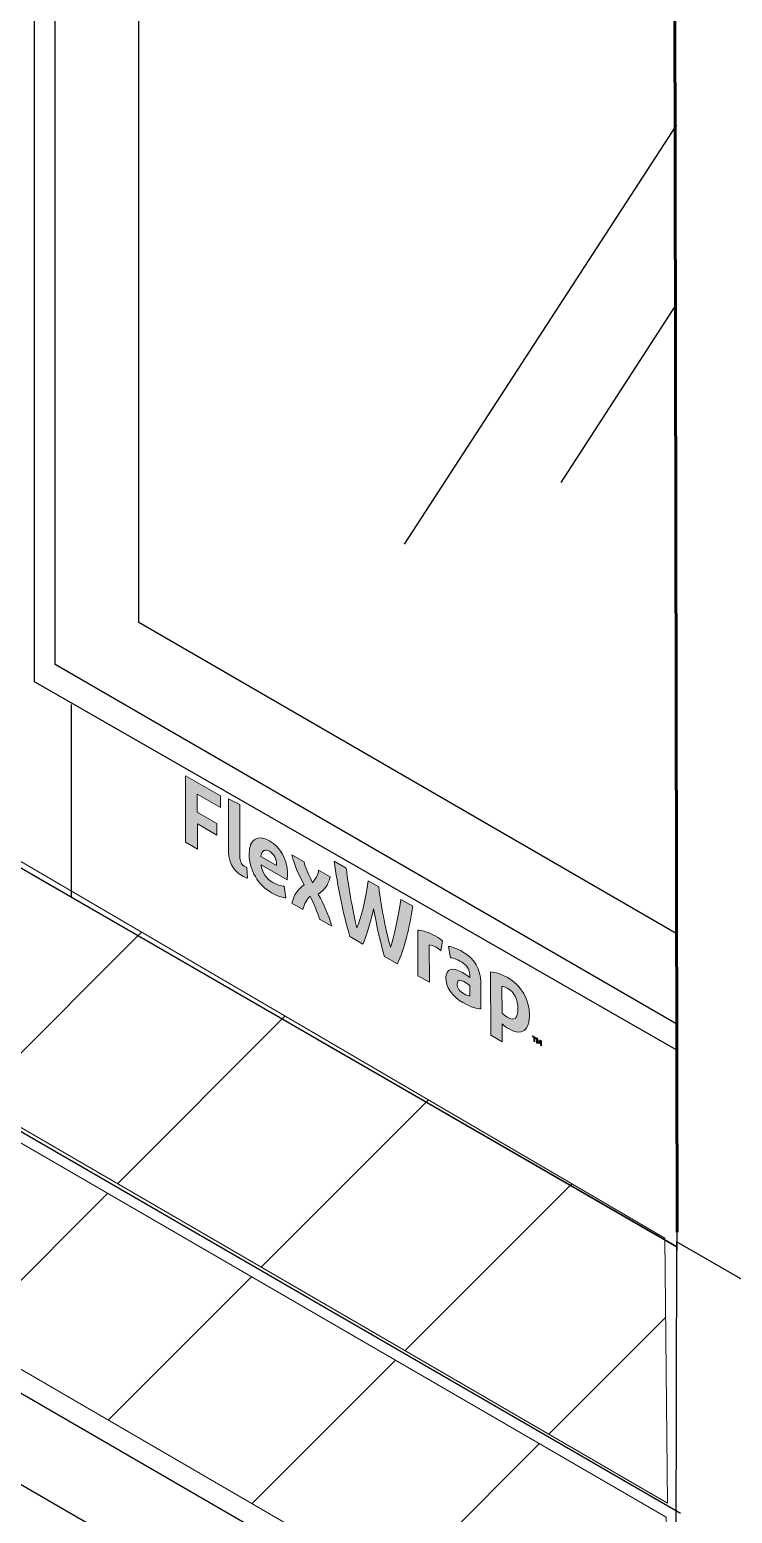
# Model space of a CAD drawing. Extents: x -1392 to 5791, y -3809 to 1722.
# Drawn here: x -173.7 to -129.9, y -2861.6 to -2769.3 of the extents above; entities that cross this region are included whole.
import ezdxf

# ---------------------------------------------------------------- set-up
doc = ezdxf.new("R2010")
doc.units = 0
doc.header["$MEASUREMENT"] = 0
for name, color, linetype, lineweight in [('G-ANNO-TTLB', 7, 'Continuous', 0), ('Layer 12', 7, 'Continuous', 0), ('TYVEK', 7, 'Continuous', 0)]:
    doc.layers.add(name, color=color, linetype=linetype, lineweight=lineweight)
pattern_1 = [(45, (0, 0), (-7.071067, 7.07107), [])]

# ---------------------------------------------------------------- blocks, each defined once
blk = doc.blocks.new('Block_420')
at = {"layer": 'TYVEK', "true_color": 0x003b71, "transparency": 33554687}
h = blk.add_hatch(color=156, dxfattribs=at)
h.dxf.hatch_style = 2
edge = h.paths.add_edge_path()
edge.add_spline(control_points=[(-163.957, -2819.828), (-163.957, -2819.828), (-163.967, -2815.687), (-163.967, -2815.687), (-163.967, -2815.687), (-161.781, -2816.942), (-161.781, -2816.942), (-161.781, -2816.942), (-161.78, -2817.663), (-161.78, -2817.663), (-161.78, -2817.663), (-163.231, -2816.83), (-163.231, -2816.83), (-163.231, -2816.83), (-163.229, -2817.954), (-163.229, -2817.954), (-163.229, -2817.954), (-162.008, -2818.655), (-162.008, -2818.655), (-162.008, -2818.655), (-162.006, -2819.376), (-162.006, -2819.376), (-162.006, -2819.376), (-163.227, -2818.675), (-163.227, -2818.675), (-163.227, -2818.675), (-163.223, -2820.249), (-163.223, -2820.249), (-163.223, -2820.249), (-163.957, -2819.828), (-163.957, -2819.828)], knot_values=[0, 0, 0, 0, 1, 1, 1, 2, 2, 2, 3, 3, 3, 4, 4, 4, 5, 5, 5, 6, 6, 6, 7, 7, 7, 8, 8, 8, 9, 9, 9, 10, 10, 10, 10], degree=3, periodic=0)
h = blk.add_hatch(color=156, dxfattribs=at)
h.dxf.hatch_style = 2
edge = h.paths.add_edge_path()
edge.add_spline(control_points=[(-160.584, -2820.671), (-160.583, -2820.991), (-160.511, -2821.204), (-160.306, -2821.321), (-160.254, -2821.351), (-160.203, -2821.374), (-160.157, -2821.389), (-160.157, -2821.389), (-160.104, -2822.063), (-160.104, -2822.063), (-160.201, -2822.031), (-160.36, -2821.963), (-160.463, -2821.904), (-161.053, -2821.566), (-161.29, -2820.987), (-161.292, -2820.277), (-161.292, -2820.277), (-161.299, -2817.118), (-161.299, -2817.118), (-161.299, -2817.118), (-160.592, -2817.477), (-160.592, -2817.477), (-160.592, -2817.477), (-160.584, -2820.671), (-160.584, -2820.671)], knot_values=[0, 0, 0, 0, 1, 1, 1, 2, 2, 2, 3, 3, 3, 4, 4, 4, 5, 5, 5, 6, 6, 6, 7, 7, 7, 8, 8, 8, 8], degree=3, periodic=0)
h = blk.add_hatch(color=156, dxfattribs=at)
h.dxf.hatch_style = 2
edge = h.paths.add_edge_path()
edge.add_spline(control_points=[(-159.272, -2820.721), (-159.272, -2820.721), (-158.297, -2821.281), (-158.297, -2821.281), (-158.297, -2821.281), (-158.298, -2821.21), (-158.298, -2821.21), (-158.298, -2820.879), (-158.453, -2820.548), (-158.735, -2820.386), (-159.033, -2820.215), (-159.227, -2820.346), (-159.272, -2820.721)], knot_values=[0, 0, 0, 0, 1, 1, 1, 2, 2, 2, 3, 3, 3, 4, 4, 4, 4], degree=3, periodic=0)
edge = h.paths.add_edge_path()
edge.add_spline(control_points=[(-157.714, -2823.282), (-157.939, -2823.271), (-158.272, -2823.162), (-158.611, -2822.968), (-159.437, -2822.493), (-160.003, -2821.566), (-160.005, -2820.584), (-160.007, -2819.644), (-159.491, -2819.302), (-158.737, -2819.735), (-158.065, -2820.121), (-157.622, -2820.924), (-157.62, -2821.717), (-157.62, -2821.895), (-157.63, -2822.042), (-157.64, -2822.155), (-157.64, -2822.155), (-159.261, -2821.224), (-159.261, -2821.224), (-159.193, -2821.736), (-158.951, -2822.087), (-158.541, -2822.323), (-158.289, -2822.467), (-158.048, -2822.54), (-157.828, -2822.561), (-157.828, -2822.561), (-157.714, -2823.282), (-157.714, -2823.282)], knot_values=[0, 0, 0, 0, 1, 1, 1, 2, 2, 2, 3, 3, 3, 4, 4, 4, 5, 5, 5, 6, 6, 6, 7, 7, 7, 8, 8, 8, 9, 9, 9, 9], degree=3, periodic=0)
h = blk.add_hatch(color=156, dxfattribs=at)
h.dxf.hatch_style = 2
edge = h.paths.add_edge_path()
edge.add_spline(control_points=[(-156.573, -2822.484), (-156.918, -2821.848), (-157.191, -2821.284), (-157.351, -2820.601), (-157.351, -2820.601), (-156.587, -2821.04), (-156.587, -2821.04), (-156.52, -2821.345), (-156.293, -2821.876), (-156.066, -2822.343), (-155.877, -2822.127), (-155.714, -2821.872), (-155.679, -2821.561), (-155.679, -2821.561), (-154.961, -2821.974), (-154.961, -2821.974), (-155.093, -2822.512), (-155.317, -2822.815), (-155.701, -2823.049), (-155.33, -2823.74), (-155.078, -2824.299), (-154.866, -2825.047), (-154.866, -2825.047), (-155.631, -2824.608), (-155.631, -2824.608), (-155.739, -2824.215), (-155.997, -2823.624), (-156.213, -2823.175), (-156.407, -2823.388), (-156.591, -2823.637), (-156.662, -2824.016), (-156.662, -2824.016), (-157.349, -2823.621), (-157.349, -2823.621), (-157.222, -2823.08), (-156.982, -2822.745), (-156.573, -2822.484)], knot_values=[0, 0, 0, 0, 1, 1, 1, 2, 2, 2, 3, 3, 3, 4, 4, 4, 5, 5, 5, 6, 6, 6, 7, 7, 7, 8, 8, 8, 9, 9, 9, 10, 10, 10, 11, 11, 11, 12, 12, 12, 12], degree=3, periodic=0)
h = blk.add_hatch(color=156, dxfattribs=at)
h.dxf.hatch_style = 2
edge = h.paths.add_edge_path()
edge.add_spline(control_points=[(-150.572, -2823.377), (-150.572, -2823.377), (-149.823, -2823.807), (-149.823, -2823.807), (-150.015, -2825.073), (-150.349, -2826.506), (-150.782, -2827.391), (-150.782, -2827.391), (-151.588, -2826.929), (-151.588, -2826.929), (-151.841, -2826.045), (-152.069, -2825.046), (-152.261, -2823.967), (-152.454, -2824.825), (-152.672, -2825.568), (-152.927, -2826.16), (-152.927, -2826.16), (-153.732, -2825.698), (-153.732, -2825.698), (-154.146, -2824.326), (-154.514, -2822.49), (-154.707, -2821.003), (-154.707, -2821.003), (-153.963, -2821.43), (-153.963, -2821.43), (-153.801, -2822.77), (-153.51, -2824.336), (-153.298, -2825.149), (-153.079, -2824.584), (-152.739, -2823.421), (-152.593, -2822.216), (-152.593, -2822.216), (-151.937, -2822.593), (-151.937, -2822.593), (-151.78, -2823.971), (-151.443, -2825.523), (-151.215, -2826.345), (-151.012, -2825.771), (-150.723, -2824.537), (-150.572, -2823.377)], knot_values=[0, 0, 0, 0, 1, 1, 1, 2, 2, 2, 3, 3, 3, 4, 4, 4, 5, 5, 5, 6, 6, 6, 7, 7, 7, 8, 8, 8, 9, 9, 9, 10, 10, 10, 11, 11, 11, 12, 12, 12, 13, 13, 13, 13], degree=3, periodic=0)
h = blk.add_hatch(color=156, dxfattribs=at)
h.dxf.hatch_style = 2
edge = h.paths.add_edge_path()
edge.add_spline(control_points=[(-148.43, -2825.652), (-148.245, -2825.758), (-148.071, -2825.882), (-147.968, -2825.97), (-147.968, -2825.97), (-148.069, -2826.58), (-148.069, -2826.58), (-148.157, -2826.494), (-148.264, -2826.421), (-148.372, -2826.359), (-148.562, -2826.25), (-148.69, -2826.218), (-148.798, -2826.215), (-148.798, -2826.215), (-148.792, -2828.534), (-148.792, -2828.534), (-148.792, -2828.534), (-149.5, -2828.127), (-149.5, -2828.127), (-149.5, -2828.127), (-149.507, -2825.294), (-149.507, -2825.294), (-149.23, -2825.293), (-148.8, -2825.44), (-148.43, -2825.652)], knot_values=[0, 0, 0, 0, 1, 1, 1, 2, 2, 2, 3, 3, 3, 4, 4, 4, 5, 5, 5, 6, 6, 6, 7, 7, 7, 8, 8, 8, 8], degree=3, periodic=0)
h = blk.add_hatch(color=156, dxfattribs=at)
h.dxf.hatch_style = 2
edge = h.paths.add_edge_path()
edge.add_spline(control_points=[(-146.274, -2829.383), (-146.274, -2829.383), (-146.276, -2828.75), (-146.276, -2828.75), (-146.394, -2828.652), (-146.517, -2828.564), (-146.64, -2828.493), (-146.876, -2828.358), (-147.061, -2828.358), (-147.06, -2828.636), (-147.059, -2828.885), (-146.905, -2829.103), (-146.633, -2829.259), (-146.48, -2829.348), (-146.351, -2829.386), (-146.274, -2829.383)], knot_values=[0, 0, 0, 0, 1, 1, 1, 2, 2, 2, 3, 3, 3, 4, 4, 4, 5, 5, 5, 5], degree=3, periodic=0)
edge = h.paths.add_edge_path()
edge.add_spline(control_points=[(-146.704, -2829.804), (-147.407, -2829.4), (-147.762, -2828.801), (-147.763, -2828.268), (-147.764, -2827.683), (-147.35, -2827.578), (-146.734, -2827.925), (-146.59, -2828.008), (-146.406, -2828.138), (-146.277, -2828.235), (-146.277, -2828.235), (-146.278, -2828.093), (-146.278, -2828.093), (-146.279, -2827.732), (-146.458, -2827.458), (-146.802, -2827.26), (-147.028, -2827.131), (-147.269, -2827.034), (-147.479, -2827.013), (-147.479, -2827.013), (-147.609, -2826.301), (-147.609, -2826.301), (-147.388, -2826.321), (-147.035, -2826.453), (-146.722, -2826.633), (-145.968, -2827.066), (-145.592, -2827.742), (-145.59, -2828.541), (-145.59, -2828.541), (-145.586, -2830.185), (-145.586, -2830.185), (-145.796, -2830.189), (-146.191, -2830.098), (-146.704, -2829.804)], knot_values=[0, 0, 0, 0, 1, 1, 1, 2, 2, 2, 3, 3, 3, 4, 4, 4, 5, 5, 5, 6, 6, 6, 7, 7, 7, 8, 8, 8, 9, 9, 9, 10, 10, 10, 11, 11, 11, 11], degree=3, periodic=0)
h = blk.add_hatch(color=156, dxfattribs=at)
h.dxf.hatch_style = 2
edge = h.paths.add_edge_path()
edge.add_spline(control_points=[(-143.94, -2830.717), (-143.489, -2830.976), (-143.279, -2830.777), (-143.281, -2830.168), (-143.282, -2829.636), (-143.478, -2829.169), (-143.945, -2828.901), (-144.073, -2828.827), (-144.165, -2828.804), (-144.273, -2828.789), (-144.273, -2828.789), (-144.269, -2830.445), (-144.269, -2830.445), (-144.171, -2830.549), (-144.089, -2830.631), (-143.94, -2830.717)], knot_values=[0, 0, 0, 0, 1, 1, 1, 2, 2, 2, 3, 3, 3, 4, 4, 4, 5, 5, 5, 5], degree=3, periodic=0)
edge = h.paths.add_edge_path()
edge.add_spline(control_points=[(-143.836, -2831.438), (-144.016, -2831.335), (-144.139, -2831.241), (-144.267, -2831.114), (-144.267, -2831.114), (-144.264, -2832.238), (-144.264, -2832.238), (-144.264, -2832.238), (-144.967, -2831.834), (-144.967, -2831.834), (-144.967, -2831.834), (-144.977, -2827.889), (-144.977, -2827.889), (-144.685, -2827.903), (-144.275, -2828.038), (-143.91, -2828.247), (-143.069, -2828.73), (-142.565, -2829.61), (-142.563, -2830.557), (-142.56, -2831.527), (-143.036, -2831.898), (-143.836, -2831.438)], knot_values=[0, 0, 0, 0, 1, 1, 1, 2, 2, 2, 3, 3, 3, 4, 4, 4, 5, 5, 5, 6, 6, 6, 7, 7, 7, 7], degree=3, periodic=0)
h = blk.add_hatch(color=156, dxfattribs=at)
h.dxf.hatch_style = 2
edge = h.paths.add_edge_path()
edge.add_spline(control_points=[(-142.054, -2832.043), (-142.028, -2832.131), (-142.003, -2832.197), (-141.972, -2832.268), (-141.942, -2832.232), (-141.921, -2832.192), (-141.896, -2832.134), (-141.896, -2832.134), (-141.822, -2832.177), (-141.822, -2832.177), (-141.822, -2832.177), (-141.821, -2832.483), (-141.821, -2832.483), (-141.821, -2832.483), (-141.885, -2832.446), (-141.885, -2832.446), (-141.885, -2832.446), (-141.886, -2832.305), (-141.886, -2832.305), (-141.886, -2832.305), (-141.883, -2832.259), (-141.883, -2832.259), (-141.903, -2832.293), (-141.928, -2832.327), (-141.949, -2832.353), (-141.949, -2832.353), (-141.998, -2832.325), (-141.998, -2832.325), (-142.021, -2832.273), (-142.045, -2832.209), (-142.067, -2832.15), (-142.067, -2832.15), (-142.064, -2832.203), (-142.064, -2832.203), (-142.064, -2832.203), (-142.063, -2832.344), (-142.063, -2832.344), (-142.063, -2832.344), (-142.128, -2832.307), (-142.128, -2832.307), (-142.128, -2832.307), (-142.128, -2832.001), (-142.128, -2832.001), (-142.128, -2832.001), (-142.054, -2832.043), (-142.054, -2832.043)], knot_values=[0, 0, 0, 0, 1, 1, 1, 2, 2, 2, 3, 3, 3, 4, 4, 4, 5, 5, 5, 6, 6, 6, 7, 7, 7, 8, 8, 8, 9, 9, 9, 10, 10, 10, 11, 11, 11, 12, 12, 12, 13, 13, 13, 14, 14, 14, 15, 15, 15, 15], degree=3, periodic=0)
edge = h.paths.add_edge_path()
edge.add_spline(control_points=[(-142.3, -2831.97), (-142.3, -2831.97), (-142.372, -2831.929), (-142.372, -2831.929), (-142.372, -2831.929), (-142.372, -2831.861), (-142.372, -2831.861), (-142.372, -2831.861), (-142.158, -2831.984), (-142.158, -2831.984), (-142.158, -2831.984), (-142.157, -2832.052), (-142.157, -2832.052), (-142.157, -2832.052), (-142.229, -2832.011), (-142.229, -2832.011), (-142.229, -2832.011), (-142.228, -2832.249), (-142.228, -2832.249), (-142.228, -2832.249), (-142.3, -2832.208), (-142.3, -2832.208), (-142.3, -2832.208), (-142.3, -2831.97), (-142.3, -2831.97)], knot_values=[0, 0, 0, 0, 1, 1, 1, 2, 2, 2, 3, 3, 3, 4, 4, 4, 5, 5, 5, 6, 6, 6, 7, 7, 7, 8, 8, 8, 8], degree=3, periodic=0)
at = {"layer": 'TYVEK'}
for points, knots in [([(-163.957, -2819.828), (-163.957, -2819.828), (-163.967, -2815.687), (-163.967, -2815.687), (-163.967, -2815.687), (-161.781, -2816.942), (-161.781, -2816.942), (-161.781, -2816.942), (-161.78, -2817.663), (-161.78, -2817.663), (-161.78, -2817.663), (-163.231, -2816.83), (-163.231, -2816.83), (-163.231, -2816.83), (-163.229, -2817.954), (-163.229, -2817.954), (-163.229, -2817.954), (-162.008, -2818.655), (-162.008, -2818.655), (-162.008, -2818.655), (-162.006, -2819.376), (-162.006, -2819.376), (-162.006, -2819.376), (-163.227, -2818.675), (-163.227, -2818.675), (-163.227, -2818.675), (-163.223, -2820.249), (-163.223, -2820.249), (-163.223, -2820.249), (-163.957, -2819.828), (-163.957, -2819.828)], [0, 0, 0, 0, 1, 1, 1, 2, 2, 2, 3, 3, 3, 4, 4, 4, 5, 5, 5, 6, 6, 6, 7, 7, 7, 8, 8, 8, 9, 9, 9, 10, 10, 10, 10]), ([(-160.584, -2820.671), (-160.583, -2820.991), (-160.511, -2821.204), (-160.306, -2821.321), (-160.254, -2821.351), (-160.203, -2821.374), (-160.157, -2821.389), (-160.157, -2821.389), (-160.104, -2822.063), (-160.104, -2822.063), (-160.201, -2822.031), (-160.36, -2821.963), (-160.463, -2821.904), (-161.053, -2821.566), (-161.29, -2820.987), (-161.292, -2820.277), (-161.292, -2820.277), (-161.299, -2817.118), (-161.299, -2817.118), (-161.299, -2817.118), (-160.592, -2817.477), (-160.592, -2817.477), (-160.592, -2817.477), (-160.584, -2820.671), (-160.584, -2820.671)], [0, 0, 0, 0, 1, 1, 1, 2, 2, 2, 3, 3, 3, 4, 4, 4, 5, 5, 5, 6, 6, 6, 7, 7, 7, 8, 8, 8, 8]), ([(-157.714, -2823.282), (-157.939, -2823.271), (-158.272, -2823.162), (-158.611, -2822.968), (-159.437, -2822.493), (-160.003, -2821.566), (-160.005, -2820.584), (-160.007, -2819.644), (-159.491, -2819.302), (-158.737, -2819.735), (-158.065, -2820.121), (-157.622, -2820.924), (-157.62, -2821.717), (-157.62, -2821.895), (-157.63, -2822.042), (-157.64, -2822.155), (-157.64, -2822.155), (-159.261, -2821.224), (-159.261, -2821.224), (-159.193, -2821.736), (-158.951, -2822.087), (-158.541, -2822.323), (-158.289, -2822.467), (-158.048, -2822.54), (-157.828, -2822.561), (-157.828, -2822.561), (-157.714, -2823.282), (-157.714, -2823.282)], [0, 0, 0, 0, 1, 1, 1, 2, 2, 2, 3, 3, 3, 4, 4, 4, 5, 5, 5, 6, 6, 6, 7, 7, 7, 8, 8, 8, 9, 9, 9, 9]), ([(-159.272, -2820.721), (-159.272, -2820.721), (-158.297, -2821.281), (-158.297, -2821.281), (-158.297, -2821.281), (-158.298, -2821.21), (-158.298, -2821.21), (-158.298, -2820.879), (-158.453, -2820.548), (-158.735, -2820.386), (-159.033, -2820.215), (-159.227, -2820.346), (-159.272, -2820.721)], [0, 0, 0, 0, 1, 1, 1, 2, 2, 2, 3, 3, 3, 4, 4, 4, 4]), ([(-156.573, -2822.484), (-156.918, -2821.848), (-157.191, -2821.284), (-157.351, -2820.601), (-157.351, -2820.601), (-156.587, -2821.04), (-156.587, -2821.04), (-156.52, -2821.345), (-156.293, -2821.876), (-156.066, -2822.343), (-155.877, -2822.127), (-155.714, -2821.872), (-155.679, -2821.561), (-155.679, -2821.561), (-154.961, -2821.974), (-154.961, -2821.974), (-155.093, -2822.512), (-155.317, -2822.815), (-155.701, -2823.049), (-155.33, -2823.74), (-155.078, -2824.299), (-154.866, -2825.047), (-154.866, -2825.047), (-155.631, -2824.608), (-155.631, -2824.608), (-155.739, -2824.215), (-155.997, -2823.624), (-156.213, -2823.175), (-156.407, -2823.388), (-156.591, -2823.637), (-156.662, -2824.016), (-156.662, -2824.016), (-157.349, -2823.621), (-157.349, -2823.621), (-157.222, -2823.08), (-156.982, -2822.745), (-156.573, -2822.484)], [0, 0, 0, 0, 1, 1, 1, 2, 2, 2, 3, 3, 3, 4, 4, 4, 5, 5, 5, 6, 6, 6, 7, 7, 7, 8, 8, 8, 9, 9, 9, 10, 10, 10, 11, 11, 11, 12, 12, 12, 12]), ([(-150.572, -2823.377), (-150.572, -2823.377), (-149.823, -2823.807), (-149.823, -2823.807), (-150.015, -2825.073), (-150.349, -2826.506), (-150.782, -2827.391), (-150.782, -2827.391), (-151.588, -2826.929), (-151.588, -2826.929), (-151.841, -2826.045), (-152.069, -2825.046), (-152.261, -2823.967), (-152.454, -2824.825), (-152.672, -2825.568), (-152.927, -2826.16), (-152.927, -2826.16), (-153.732, -2825.698), (-153.732, -2825.698), (-154.146, -2824.326), (-154.514, -2822.49), (-154.707, -2821.003), (-154.707, -2821.003), (-153.963, -2821.43), (-153.963, -2821.43), (-153.801, -2822.77), (-153.51, -2824.336), (-153.298, -2825.149), (-153.079, -2824.584), (-152.739, -2823.421), (-152.593, -2822.216), (-152.593, -2822.216), (-151.937, -2822.593), (-151.937, -2822.593), (-151.78, -2823.971), (-151.443, -2825.523), (-151.215, -2826.345), (-151.012, -2825.771), (-150.723, -2824.537), (-150.572, -2823.377)], [0, 0, 0, 0, 1, 1, 1, 2, 2, 2, 3, 3, 3, 4, 4, 4, 5, 5, 5, 6, 6, 6, 7, 7, 7, 8, 8, 8, 9, 9, 9, 10, 10, 10, 11, 11, 11, 12, 12, 12, 13, 13, 13, 13]), ([(-148.43, -2825.652), (-148.245, -2825.758), (-148.071, -2825.882), (-147.968, -2825.97), (-147.968, -2825.97), (-148.069, -2826.58), (-148.069, -2826.58), (-148.157, -2826.494), (-148.264, -2826.421), (-148.372, -2826.359), (-148.562, -2826.25), (-148.69, -2826.218), (-148.798, -2826.215), (-148.798, -2826.215), (-148.792, -2828.534), (-148.792, -2828.534), (-148.792, -2828.534), (-149.5, -2828.127), (-149.5, -2828.127), (-149.5, -2828.127), (-149.507, -2825.294), (-149.507, -2825.294), (-149.23, -2825.293), (-148.8, -2825.44), (-148.43, -2825.652)], [0, 0, 0, 0, 1, 1, 1, 2, 2, 2, 3, 3, 3, 4, 4, 4, 5, 5, 5, 6, 6, 6, 7, 7, 7, 8, 8, 8, 8]), ([(-146.704, -2829.804), (-147.407, -2829.4), (-147.762, -2828.801), (-147.763, -2828.268), (-147.764, -2827.683), (-147.35, -2827.578), (-146.734, -2827.925), (-146.59, -2828.008), (-146.406, -2828.138), (-146.277, -2828.235), (-146.277, -2828.235), (-146.278, -2828.093), (-146.278, -2828.093), (-146.279, -2827.732), (-146.458, -2827.458), (-146.802, -2827.26), (-147.028, -2827.131), (-147.269, -2827.034), (-147.479, -2827.013), (-147.479, -2827.013), (-147.609, -2826.301), (-147.609, -2826.301), (-147.388, -2826.321), (-147.035, -2826.453), (-146.722, -2826.633), (-145.968, -2827.066), (-145.592, -2827.742), (-145.59, -2828.541), (-145.59, -2828.541), (-145.586, -2830.185), (-145.586, -2830.185), (-145.796, -2830.189), (-146.191, -2830.098), (-146.704, -2829.804)], [0, 0, 0, 0, 1, 1, 1, 2, 2, 2, 3, 3, 3, 4, 4, 4, 5, 5, 5, 6, 6, 6, 7, 7, 7, 8, 8, 8, 9, 9, 9, 10, 10, 10, 11, 11, 11, 11]), ([(-143.836, -2831.438), (-144.016, -2831.335), (-144.139, -2831.241), (-144.267, -2831.114), (-144.267, -2831.114), (-144.264, -2832.238), (-144.264, -2832.238), (-144.264, -2832.238), (-144.967, -2831.834), (-144.967, -2831.834), (-144.967, -2831.834), (-144.977, -2827.889), (-144.977, -2827.889), (-144.685, -2827.903), (-144.275, -2828.038), (-143.91, -2828.247), (-143.069, -2828.73), (-142.565, -2829.61), (-142.563, -2830.557), (-142.56, -2831.527), (-143.036, -2831.898), (-143.836, -2831.438)], [0, 0, 0, 0, 1, 1, 1, 2, 2, 2, 3, 3, 3, 4, 4, 4, 5, 5, 5, 6, 6, 6, 7, 7, 7, 7]), ([(-146.274, -2829.383), (-146.274, -2829.383), (-146.276, -2828.75), (-146.276, -2828.75), (-146.394, -2828.652), (-146.517, -2828.564), (-146.64, -2828.493), (-146.876, -2828.358), (-147.061, -2828.358), (-147.06, -2828.636), (-147.059, -2828.885), (-146.905, -2829.103), (-146.633, -2829.259), (-146.48, -2829.348), (-146.351, -2829.386), (-146.274, -2829.383)], [0, 0, 0, 0, 1, 1, 1, 2, 2, 2, 3, 3, 3, 4, 4, 4, 5, 5, 5, 5]), ([(-143.94, -2830.717), (-143.489, -2830.976), (-143.279, -2830.777), (-143.281, -2830.168), (-143.282, -2829.636), (-143.478, -2829.169), (-143.945, -2828.901), (-144.073, -2828.827), (-144.165, -2828.804), (-144.273, -2828.789), (-144.273, -2828.789), (-144.269, -2830.445), (-144.269, -2830.445), (-144.171, -2830.549), (-144.089, -2830.631), (-143.94, -2830.717)], [0, 0, 0, 0, 1, 1, 1, 2, 2, 2, 3, 3, 3, 4, 4, 4, 5, 5, 5, 5]), ([(-142.3, -2831.97), (-142.3, -2831.97), (-142.372, -2831.929), (-142.372, -2831.929), (-142.372, -2831.929), (-142.372, -2831.861), (-142.372, -2831.861), (-142.372, -2831.861), (-142.158, -2831.984), (-142.158, -2831.984), (-142.158, -2831.984), (-142.157, -2832.052), (-142.157, -2832.052), (-142.157, -2832.052), (-142.229, -2832.011), (-142.229, -2832.011), (-142.229, -2832.011), (-142.228, -2832.249), (-142.228, -2832.249), (-142.228, -2832.249), (-142.3, -2832.208), (-142.3, -2832.208), (-142.3, -2832.208), (-142.3, -2831.97), (-142.3, -2831.97)], [0, 0, 0, 0, 1, 1, 1, 2, 2, 2, 3, 3, 3, 4, 4, 4, 5, 5, 5, 6, 6, 6, 7, 7, 7, 8, 8, 8, 8]), ([(-142.054, -2832.043), (-142.028, -2832.131), (-142.003, -2832.197), (-141.972, -2832.268), (-141.942, -2832.232), (-141.921, -2832.192), (-141.896, -2832.134), (-141.896, -2832.134), (-141.822, -2832.177), (-141.822, -2832.177), (-141.822, -2832.177), (-141.821, -2832.483), (-141.821, -2832.483), (-141.821, -2832.483), (-141.885, -2832.446), (-141.885, -2832.446), (-141.885, -2832.446), (-141.886, -2832.305), (-141.886, -2832.305), (-141.886, -2832.305), (-141.883, -2832.259), (-141.883, -2832.259), (-141.903, -2832.293), (-141.928, -2832.327), (-141.949, -2832.353), (-141.949, -2832.353), (-141.998, -2832.325), (-141.998, -2832.325), (-142.021, -2832.273), (-142.045, -2832.209), (-142.067, -2832.15), (-142.067, -2832.15), (-142.064, -2832.203), (-142.064, -2832.203), (-142.064, -2832.203), (-142.063, -2832.344), (-142.063, -2832.344), (-142.063, -2832.344), (-142.128, -2832.307), (-142.128, -2832.307), (-142.128, -2832.307), (-142.128, -2832.001), (-142.128, -2832.001), (-142.128, -2832.001), (-142.054, -2832.043), (-142.054, -2832.043)], [0, 0, 0, 0, 1, 1, 1, 2, 2, 2, 3, 3, 3, 4, 4, 4, 5, 5, 5, 6, 6, 6, 7, 7, 7, 8, 8, 8, 9, 9, 9, 10, 10, 10, 11, 11, 11, 12, 12, 12, 13, 13, 13, 14, 14, 14, 15, 15, 15, 15])]:
    blk.add_open_spline(points, degree=3, knots=knots, dxfattribs=at)
blk = doc.blocks.new('Block_419')
at = {"layer": 'TYVEK'}
blk.add_blockref('Block_420', (0, 0), dxfattribs=at)

msp = doc.modelspace()

# ---------------------------------------------------------------- hatches: boundary and pattern name
at = {"layer": 'G-ANNO-TTLB', "true_color": 0xff00ff, "transparency": 33554687}
h = msp.add_hatch(color=6, dxfattribs=at)
edge = h.paths.add_edge_path()
edge.add_spline(control_points=[(1773.018, -3692.604), (1773.018, -3692.604), (-1156.5, -3692.604), (-1156.5, -3692.604), (-1156.5, -3692.604), (-1156.5, -1235.604), (-1156.5, -1235.604), (-1156.5, -1235.604), (1773.018, -1235.604), (1773.018, -1235.604), (1773.018, -1235.604), (1773.018, -3692.604), (1773.018, -3692.604)], knot_values=[0, 0, 0, 0, 1, 1, 1, 2, 2, 2, 3, 3, 3, 4, 4, 4, 4], degree=3, periodic=0)
edge = h.paths.add_edge_path()
edge.add_spline(control_points=[(-1147.5, -1244.604), (-1147.5, -1244.604), (-1147.5, -3683.604), (-1147.5, -3683.604), (-1147.5, -3683.604), (1764.018, -3683.604), (1764.018, -3683.604), (1764.018, -3683.604), (1764.018, -1244.604), (1764.018, -1244.604), (1764.018, -1244.604), (-1147.5, -1244.604), (-1147.5, -1244.604)], knot_values=[0, 0, 0, 0, 1, 1, 1, 2, 2, 2, 3, 3, 3, 4, 4, 4, 4], degree=3, periodic=0)
edge.add_line((-1147.5, -1244.604), (-1147.5, -1244.604))
at = {"layer": 'Layer 12', "true_color": 0x000000, "transparency": 33554687}
h = msp.add_hatch(dxfattribs=at)
h.set_pattern_fill('_U', color=18, scale=10, angle=44.99999, style=2, pattern_type=0)
h.set_pattern_definition(pattern_1)
h.paths.add_polyline_path([(-133.984, -2860.932), (-197.216, -2824.226), (-183.867, -2815.385), (-134.13, -2844.459)])
h = msp.add_hatch(dxfattribs=at)
h.set_pattern_fill('_U', color=18, scale=10, angle=44.99999, style=2, pattern_type=0)
h.set_pattern_definition(pattern_1)
h.paths.add_polyline_path([(-134.053, -2861.814), (-134.053, -2875.953), (-209.757, -2831.961), (-197.556, -2825.014)])

# ---------------------------------------------------------------- linework, layer by layer
at = {"layer": 'G-ANNO-TTLB'}
for points in [[(1773.018, -3692.604), (1773.018, -3692.604), (-1156.5, -3692.604), (-1156.5, -3692.604), (-1156.5, -3692.604), (-1156.5, -1235.604), (-1156.5, -1235.604), (-1156.5, -1235.604), (1773.018, -1235.604), (1773.018, -1235.604), (1773.018, -1235.604), (1773.018, -3692.604), (1773.018, -3692.604)], [(-1147.5, -1244.604), (-1147.5, -1244.604), (-1147.5, -3683.604), (-1147.5, -3683.604), (-1147.5, -3683.604), (1764.018, -3683.604), (1764.018, -3683.604), (1764.018, -3683.604), (1764.018, -1244.604), (1764.018, -1244.604), (1764.018, -1244.604), (-1147.5, -1244.604), (-1147.5, -1244.604)]]:
    msp.add_open_spline(points, degree=3, knots=[0, 0, 0, 0, 1, 1, 1, 2, 2, 2, 3, 3, 3, 4, 4, 4, 4], dxfattribs=at)
at = {"layer": 'Layer 12'}
for points in [[(-133.984, -2860.932), (-197.216, -2824.226), (-183.867, -2815.385), (-134.13, -2844.459)], [(-134.053, -2861.814), (-134.053, -2875.953), (-209.757, -2831.961), (-197.556, -2825.014)]]:
    msp.add_lwpolyline(points, close=True, dxfattribs=at)
at = {"layer": 'TYVEK', "color": 3, "lineweight": 25, "true_color": 0x00ff00}
for p, q in [((-173.366, -2809.851), (-173.366, -2688.996)), ((-172.073, -2808.765), (-172.073, -2689.755)), ((-166.865, -2806.159), (-166.865, -2692.806)), ((-133.436, -2825.498), (-166.865, -2806.159)), ((-133.403, -2831.135), (-172.073, -2808.765)), ((-133.403, -2832.762), (-173.366, -2809.851))]:
    msp.add_line(p, q, dxfattribs=at)
at = {"layer": 'TYVEK', "color": 18, "lineweight": 60, "true_color": 0x000000}
msp.add_line((-133.376, -2844.085), (-133.633, -2712.035), dxfattribs=at)
at = {"layer": 'TYVEK', "color": 252, "lineweight": 25, "true_color": 0x848484}
for p, q in [((-133.421, -2775.204), (-150.363, -2801.289)), ((-133.424, -2786.338), (-140.621, -2797.453))]:
    msp.add_line(p, q, dxfattribs=at)
at = {"layer": 'TYVEK', "color": 4, "lineweight": 25, "true_color": 0x00ffff}
for p, q in [((-171.068, -2823.248), (-171.068, -2811.257)), ((-182.575, -2816.61), (-133.39, -2844.985)), ((-173.583, -2821.798), (-133.403, -2844.978)), ((-197.155, -2824.545), (-133.168, -2861.561)), ((-133.403, -2829.138), (-133.403, -2845.198)), ((-210.979, -2832.828), (-134.32, -2877.175)), ((-133.456, -2881.4), (-133.403, -2844.692)), ((-133.403, -2844.692), (-107.289, -2859.644)), ((-174.231, -2859.763), (-133.452, -2883.353))]:
    msp.add_line(p, q, dxfattribs=at)
at = {"layer": 'TYVEK', "color": 18, "lineweight": 25, "true_color": 0x000000}
msp.add_line((-155.742, -2832.09), (-133.403, -2844.978), dxfattribs=at)

# ---------------------------------------------------------------- block references
at = {"layer": 'TYVEK'}
msp.add_blockref('Block_419', (0, 0), dxfattribs=at)

doc.saveas('drawing.dxf')
